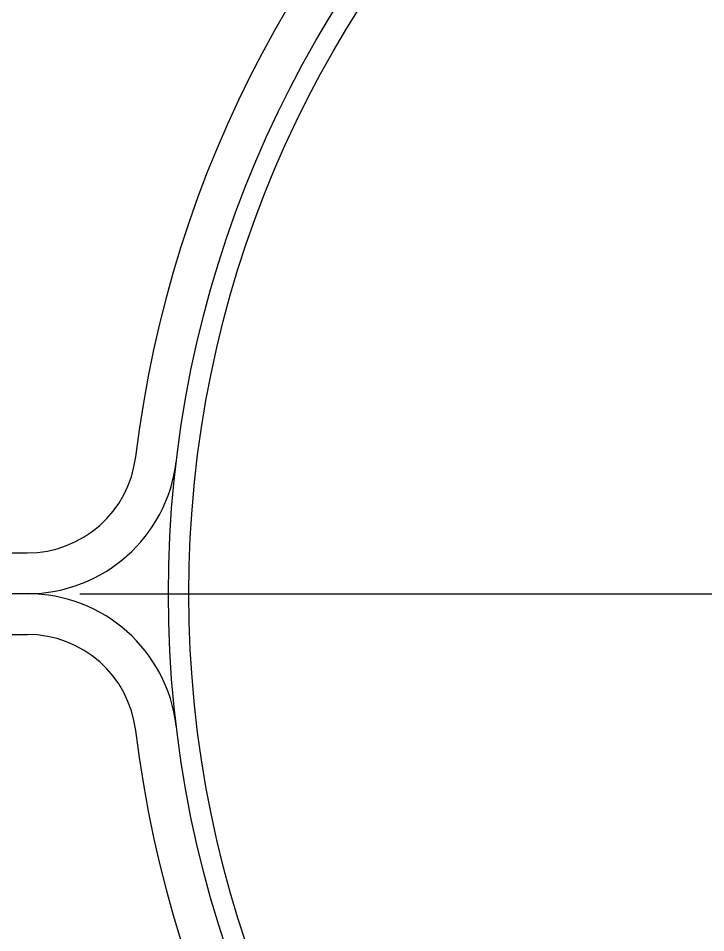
# Model space of a CAD drawing. Extents: x 1725261 to 1937680, y 860327 to 1571294.
# Drawn here: x 1825254 to 1826151, y 1234574 to 1235768 of the extents above; entities that cross this region are included whole.
import ezdxf

# ---------------------------------------------------------------- set-up
doc = ezdxf.new("R2010")
doc.units = 0
doc.header["$LTSCALE"] = 1000
doc.header["$MEASUREMENT"] = 0
doc.linetypes.add('CENTER', pattern=[8, 5, -1, 1, -1])

msp = doc.modelspace()

# ---------------------------------------------------------------- linework, layer by layer
at = {"linetype": 'Continuous'}
for p, q in [((1824538.8, 1235069.8), (1825265.4, 1235069.8)), ((1825265.4, 1235016.4), (1824538.8, 1235016.4)), ((1824538.8, 1234963), (1825265.4, 1234963))]:
    msp.add_line(p, q, dxfattribs=at)
at = {"color": 0, "linetype": 'CENTER'}
msp.add_line((1825333.8, 1235016.4), (1828468.4, 1235016.4), dxfattribs=at)
at = {"linetype": 'Continuous'}
for radius in [1451.6, 1424.9]:
    msp.add_circle((1826901.1, 1235016.4), radius, dxfattribs=at)
for centre, radius, start, end in [((1826901.1, 1235016.4), 1505, 6.8242, 173.1758), ((1825265.4, 1235212.1), 142.4, 270, 353.1758), ((1825265.4, 1235212.1), 195.7, 270, 353.1758), ((1825265.4, 1234820.7), 195.7, 6.8242, 90), ((1825265.4, 1234820.7), 142.4, 6.8242, 90), ((1826901.1, 1235016.4), 1505, 186.8242, 353.1758)]:
    msp.add_arc(centre, radius, start, end, dxfattribs=at)

doc.saveas('drawing.dxf')
